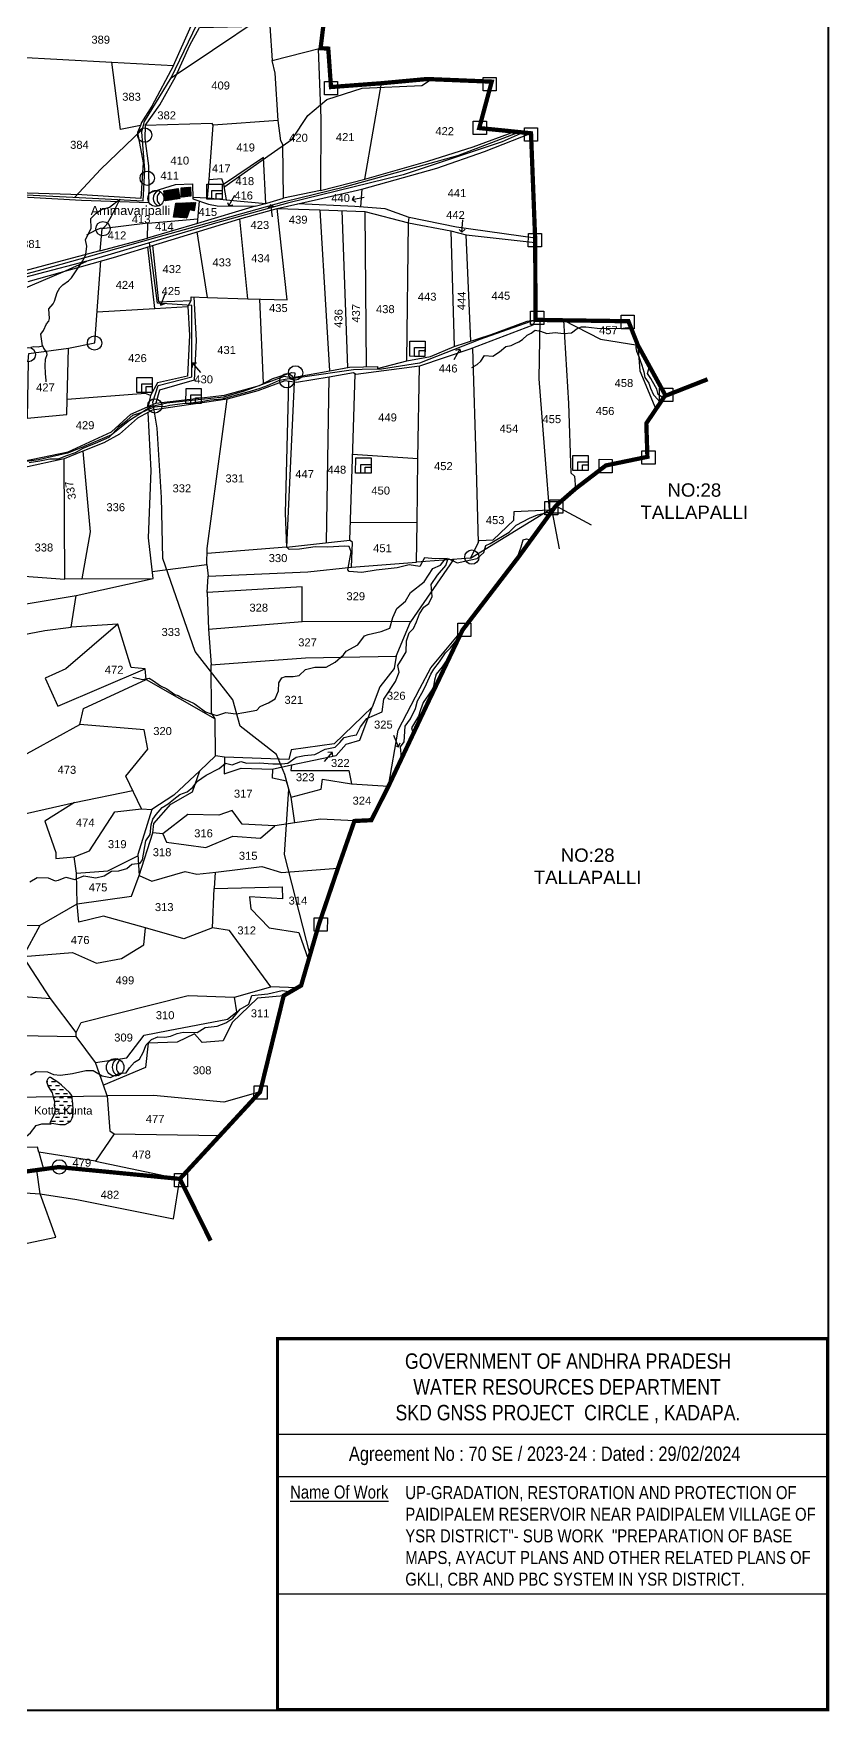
# Model space of a CAD drawing. Header units: inches. Extents: x 213671 to 217429, y 1587875 to 1592833.
# Drawn here: x 215936 to 217429, y 1587875 to 1591021 of the extents above; entities that cross this region are included whole.
import ezdxf

# ---------------------------------------------------------------- set-up
doc = ezdxf.new("R2010")
doc.units = ezdxf.units.IN
doc.header["$LTSCALE"] = 15
doc.header["$MEASUREMENT"] = 0
doc.linetypes.add('DASHED2', pattern=[0.375, 0.25, -0.125])
for name, color, linetype in [('BOUNDRY STONES', 240, 'Continuous'), ('DIMENSION', 1, 'Continuous'), ('FRAME 025', 7, 'Continuous'), ('PLOTS', 7, 'Continuous'), ('PLOTS NO', 7, 'Continuous'), ('ROADS', 1, 'Continuous'), ('STREAMS', 4, 'Continuous'), ('text1', 7, 'Continuous'), ('TITLEBLOCK', 7, 'Continuous'), ('VILLAGE', 7, 'Continuous'), ('VILLAGE BOUNDRY', 5, 'Continuous'), ('wells', 7, 'Continuous')]:
    doc.layers.add(name, color=color, linetype=linetype)
doc.styles.add('ARIALN', font='ARIALN.TTF')
doc.styles.get("Standard").update_dxf_attribs({"font": 'arial.ttf'})

# ---------------------------------------------------------------- blocks, each defined once
blk = doc.blocks.new('gfgfdgfdgdfg')
at = {"layer": 'PLOTS NO', "color": 0}
for points in [[(19741.3, 7371.2), (19732, 7370.5), (19732.1, 7359.5)], [(19732, 7370.5), (19753.7, 7348.9)]]:
    blk.add_lwpolyline(points, dxfattribs=at)

msp = doc.modelspace()

# ---------------------------------------------------------------- hatches: boundary and pattern name
at = {"layer": 'STREAMS'}
h = msp.add_hatch(dxfattribs=at)
h.set_pattern_fill('DASH', color=4, scale=59.898092, angle=-0.0886)
h.set_pattern_definition([(359.91135, (200848.961, 1586077.4245), (7.498837, 7.475668), [7.4872615, -7.4872615])])
h.paths.add_polyline_path([(215967, 1588978.8), (215985.5, 1588975.7), (215995.8, 1588975.8), (216005.6, 1588981.1), (216009.9, 1588990.2), (216010.7, 1589002.9), (216010, 1589015), (216008.4, 1589029.7), (216004, 1589035.8), (215988.7, 1589049.3), (215982, 1589054.8), (215968.4, 1589063.5), (215965.6, 1589063.8), (215963, 1589061.4), (215960.7, 1589056.4), (215963.8, 1589046.9), (215971.2, 1589034.7), (215973.4, 1589027.3), (215975.5, 1589018.9), (215974.9, 1589010.6), (215976.8, 1589003.4), (215974.3, 1588993.2), (215970.9, 1588986)])
at = {"layer": 'VILLAGE'}
h = msp.add_hatch(dxfattribs=at)
h.set_pattern_fill('ANSI31', color=30, scale=7.487261, angle=-0.0886)
h.set_pattern_definition([(44.9113504, (200848.9613, 1586077.4245), (-0.660761946, 0.662809814), [])])
h.paths.add_polyline_path([(216203.5, 1590702.3), (216240.4, 1590704), (216237.8, 1590688.3), (216229.1, 1590689.8), (216223.8, 1590675), (216198.6, 1590676.6)])
h.paths.add_polyline_path([(216180.8, 1590725.7), (216207.8, 1590730), (216210.7, 1590711.3), (216183.4, 1590707)])
h.paths.add_polyline_path([(216213.6, 1590731.3), (216231.1, 1590732.6), (216231.5, 1590716), (216213.2, 1590713.7)])

# ---------------------------------------------------------------- linework, layer by layer
at = {"layer": 'BOUNDRY STONES'}
for points in [[(216482.2, 1590930.9), (216506.8, 1590930.9), (216506.8, 1590905.8), (216482.2, 1590905.8)], [(216779.7, 1590938.4), (216804.3, 1590938.4), (216804.2, 1590913.3), (216779.6, 1590913.3)], [(216761.2, 1590856.5), (216785.8, 1590856.5), (216785.7, 1590831.4), (216761.1, 1590831.4)], [(216857.1, 1590843.9), (216881.7, 1590843.9), (216881.7, 1590818.7), (216857, 1590818.8)], [(216864.5, 1590645.8), (216889.1, 1590645.7), (216889, 1590620.6), (216864.4, 1590620.7)], [(216868.8, 1590500.3), (216893.4, 1590500.3), (216893.4, 1590475.2), (216868.8, 1590475.2)], [(217038.5, 1590492.4), (217063.2, 1590492.4), (217063.1, 1590467.3), (217038.5, 1590467.3)], [(217110.8, 1590355.9), (217135.4, 1590355.9), (217135.4, 1590330.8), (217110.8, 1590330.8)], [(217077.5, 1590238.4), (217102.1, 1590238.4), (217102.1, 1590213.3), (217077.5, 1590213.3)], [(216997.1, 1590222.5), (217021.7, 1590222.4), (217021.7, 1590197.3), (216997.1, 1590197.4)], [(216895.3, 1590143.3), (216920, 1590143.3), (216919.9, 1590118.2), (216895.3, 1590118.2)], [(216904.8, 1590146.8), (216929.4, 1590146.8), (216929.4, 1590121.7), (216904.8, 1590121.7)], [(216732.2, 1589915.5), (216756.8, 1589915.5), (216756.8, 1589890.4), (216732.1, 1589890.4)], [(216462.9, 1589362.8), (216487.5, 1589362.8), (216487.4, 1589337.7), (216462.8, 1589337.7)], [(216350, 1589048.1), (216374.6, 1589048), (216374.5, 1589022.9), (216349.9, 1589023)], [(216200.5, 1588883.9), (216225.1, 1588883.9), (216225.1, 1588858.7), (216200.5, 1588858.8)]]:
    msp.add_lwpolyline(points, close=True, dxfattribs=at)
for points in [[(216908.4, 1590126.4), (216922.3, 1590054.7)], [(216915.9, 1590135), (216982.6, 1590099.6)]]:
    msp.add_lwpolyline(points, dxfattribs=at)
for centre in [(216144.9, 1590830.2), (216149.6, 1590749.4), (216066.6, 1590654.8), (215926.7, 1590418.8), (216050.8, 1590440.4), (216427.8, 1590384.5), (216411.6, 1590369.7), (216163.9, 1590322.6), (216758.5, 1590039.1), (215984.7, 1588896.1)]:
    msp.add_circle(centre, 13.4, dxfattribs=at)
at = {"layer": 'FRAME 025', "lineweight": -3}
for points in [[(216394, 1588395.1), (217425.7, 1588395.1)], [(216393.5, 1588315.5), (217425.3, 1588315.5)], [(216391.3, 1588095.6), (217423, 1588095.6)]]:
    msp.add_lwpolyline(points, dxfattribs=at)
at = {"layer": 'PLOTS'}
for points in [[(215888.5, 1590984.5), (215899.2, 1590977.1), (216083.1, 1590966.9), (216198.9, 1590960.5), (216232.3, 1591035)], [(216395.5, 1590857.7), (216273.2, 1590848.9), (216271.2, 1590851.7), (216145.5, 1590848.2), (216173.3, 1590887.2), (216202.9, 1590939.3), (216229.4, 1590998.8), (216247.6, 1591032)], [(216247.6, 1591032), (216379.5, 1591035), (216384, 1590969.9), (216474.8, 1590993.2)], [(216470.2, 1590992), (216475, 1590861), (216474.8, 1590726.4), (216557.5, 1590747.4), (216675.9, 1590781.3), (216761.3, 1590808.4), (216839.4, 1590836.7)], [(216198.9, 1590960.5), (216158.3, 1590884.3), (216139.2, 1590854.1), (216136.8, 1590848.2), (216099.8, 1590840.4), (216083.1, 1590966.9)], [(216474.8, 1590726.4), (216405.1, 1590712.1), (216404.3, 1590812.4), (216400, 1590819.7), (216395.5, 1590857.7), (216389.6, 1590946.5), (216384, 1590969.9)], [(216557.5, 1590747.4), (216589, 1590927.4)], [(216136.8, 1590848.2), (216131.6, 1590835.1), (216142.1, 1590778.2), (216137.7, 1590711.1), (216026.7, 1590718.4), (215925.1, 1590721.1), (215886.1, 1590724.2), (215829.7, 1590737.6), (215770.1, 1590751.8), (215772.3, 1590776.2), (215699.4, 1590778.4), (215659.8, 1590777.1), (215656.3, 1590869.9)], [(215926, 1590555.8), (216086.2, 1590601), (216171.8, 1590627.1), (216323.5, 1590673.5), (216393.1, 1590692.5), (216471.1, 1590710.2), (216552.4, 1590728.7), (216692.6, 1590768.2), (216782.1, 1590799.7), (216869.5, 1590833.6)], [(216145.5, 1590848.2), (216145, 1590824), (216152.1, 1590772.7), (216152.5, 1590721.9), (216202.9, 1590737.9), (216234.8, 1590738.6), (216235.4, 1590710.6), (216264.5, 1590700.9), (216280.8, 1590697.3), (216352.1, 1590696.7), (216374.1, 1590702.7), (216405.1, 1590712.1)], [(216265.9, 1590746.7), (216273.2, 1590848.9)], [(216235.4, 1590713.9), (216262.4, 1590712.9), (216297.5, 1590708.7), (216372, 1590702.1), (216367.7, 1590787.9), (216292.4, 1590737.6), (216297.5, 1590708.7)], [(216262.4, 1590712.9), (216265.9, 1590746.7), (216288.8, 1590748.8), (216292.4, 1590737.6)], [(216060.8, 1590613.1), (215980.7, 1590591.8), (215746.8, 1590529.6), (215669.9, 1590507.2), (215724, 1590584.1), (215746.2, 1590623.2), (215799.4, 1590651.8), (215833.4, 1590657.4), (215846.7, 1590724.7), (215884.2, 1590717.2), (215926, 1590713.9), (216026.1, 1590708.2), (216152.6, 1590703.8), (216152.5, 1590721.9)], [(216352.1, 1590696.7), (216244.1, 1590664.7), (216247.6, 1590706.6)], [(216552.4, 1590728.7), (216549.5, 1590695.6)], [(216338.3, 1590523.5), (216412.3, 1590521.1), (216393.1, 1590692.5), (216473.3, 1590689.9), (216557.6, 1590687.2), (216639.8, 1590665.6), (216719.1, 1590650.5), (216748.1, 1590643.2), (216877.4, 1590628.6)], [(216877.2, 1590636.9), (216729.5, 1590657.6), (216641.2, 1590676), (216596, 1590691.7), (216539, 1590696.5), (216432.1, 1590701.4)], [(216473.3, 1590689.9), (216485.4, 1590491.1), (216491.7, 1590388.4)], [(216526.2, 1590394.7), (216515.4, 1590688.6)], [(216557.6, 1590687.2), (216560.4, 1590396.1)], [(216636.4, 1590407), (216639.8, 1590665.6), (216641.2, 1590676)], [(216150.9, 1590665), (216064.2, 1590654.5), (216060.8, 1590613.1), (216150.4, 1590637)], [(216244.1, 1590664.7), (216150.4, 1590637), (216150.9, 1590665), (216244.8, 1590673.1)], [(216159.4, 1590623.3), (216170.7, 1590517.7), (216232.2, 1590520.3), (216232, 1590527), (216262.4, 1590526), (216243.6, 1590649.1)], [(216262.4, 1590526), (216338.3, 1590523.5), (216323.5, 1590673.5)], [(216719.1, 1590650.5), (216725.2, 1590433.8)], [(216055.7, 1590499.1), (216163.8, 1590505.2), (216150.5, 1590620.6)], [(216756.8, 1590444.2), (216748.1, 1590643.2)], [(215662.4, 1590422.2), (215926.5, 1590406.6), (215927.4, 1590421.1), (216002.2, 1590430.7), (216051.3, 1590440.8), (216062.9, 1590594.4)], [(216163.8, 1590505.2), (216225.9, 1590508.7), (216232.2, 1590520.3)], [(216236.8, 1590526.9), (216241.4, 1590445.1), (216237.9, 1590371.1), (216172.6, 1590351.9), (216165.9, 1590327.7)], [(216368, 1590364.9), (216361, 1590522.8)], [(216225.9, 1590508.7), (216228.9, 1590455.3), (216225.1, 1590378.4), (216169.2, 1590365.9), (216156, 1590341.9), (216151.3, 1590321.2)], [(216877.9, 1590483.9), (216873.2, 1590474.1), (216754.9, 1590428.7), (216660.1, 1590397.1), (216540.9, 1590381.6), (216536.4, 1590384.4), (216491.1, 1590376.7), (216429.8, 1590366.3), (216407.6, 1590369.7), (216356.8, 1590350.7), (216299.7, 1590334.9), (216189, 1590319.1), (216158.8, 1590314.8), (216131.5, 1590299.6), (216097.7, 1590269.3), (216068, 1590253.4), (216028.9, 1590237.7), (215993.6, 1590223.5), (215919.6, 1590207), (215836.3, 1590196.2), (215744.1, 1590192.1), (215659.8, 1590192.4), (215622.5, 1590184.7)], [(215916.8, 1590218.9), (216001.1, 1590236.2), (216082.6, 1590273.8), (216118.8, 1590306.8), (216165.9, 1590327.7), (216294.6, 1590342.9), (216360.3, 1590361), (216385.5, 1590373.8), (216420.9, 1590385), (216426.8, 1590384.4), (216426, 1590376.2), (216491.9, 1590388.4), (216528.8, 1590395.2), (216581.5, 1590396.6), (216581.7, 1590392.7), (216636.4, 1590407), (216681, 1590415.3), (216725.2, 1590433.8), (216794.8, 1590456.7), (216862.1, 1590481.1), (216877.9, 1590483.9)], [(216904.2, 1590127.9), (216897.5, 1590213.8), (216885, 1590373.6), (216886.8, 1590483.8)], [(216930.6, 1590483), (216939.6, 1590326.9), (216943.9, 1590196.9), (216951.1, 1590190.8), (216952.9, 1590167.3)], [(216930.6, 1590483), (216999.7, 1590447.6), (217070, 1590436.2), (217073.4, 1590388.5), (217103.7, 1590316.3)], [(216156, 1590341.9), (216146.4, 1590345.9), (215999.2, 1590334.7), (216002.2, 1590430.7)], [(216759.9, 1590430.7), (216766.5, 1590204.6), (216770.5, 1590066.7), (216756.1, 1590036.9), (216655, 1590029.7)], [(215926.5, 1590406.6), (215924.7, 1590299.4), (215998.7, 1590306.7), (215999.2, 1590334.7)], [(216657, 1590223.2), (216660.1, 1590397.1)], [(216414.8, 1590368.6), (216408.1, 1590121.3), (216411.1, 1590057.6), (216262, 1590045.7)], [(216411.1, 1590057.6), (216489.8, 1590066.4), (216529.6, 1590070.9), (216535.7, 1590261.2), (216539.6, 1590382.4)], [(216485.6, 1590066), (216491.1, 1590376.7)], [(216159.1, 1590012.1), (216261.5, 1590025.1), (216262.2, 1590055.1), (216299.7, 1590334.9)], [(216026.8, 1589998.1), (216160.6, 1589998.8), (216152.1, 1590075.4), (216157.1, 1590201.7), (216151.1, 1590310.5)], [(216028.9, 1590237.7), (216042.7, 1590086.4), (216026.8, 1589998.1), (215994.8, 1589997.9)], [(215919.1, 1590003.4), (215994.8, 1589997.7), (215993.6, 1590223.5)], [(216655.8, 1590103.6), (216657, 1590223.2), (216534.7, 1590231.2)], [(216756.1, 1590036.9), (216915.9, 1590135)], [(216770.5, 1590066.7), (216772.2, 1590070.1), (216798.4, 1590071.7), (216837.3, 1590108.4), (216837.7, 1590124.4), (216904.2, 1590127.9)], [(216533, 1590020), (216655, 1590029.7), (216655.8, 1590103.6), (216530.6, 1590104)], [(216261.5, 1590025.1), (216264.2, 1590003.4), (216451.1, 1590011.4), (216533, 1590020), (216534.8, 1590066.6), (216529.6, 1590070.9)], [(216724.1, 1590034.6), (216643.7, 1589918), (216440.5, 1589918.3), (216440.1, 1589983.5), (216262.2, 1589972.6), (216264.2, 1590003.4)], [(216147.5, 1589809.8), (216145.7, 1589829.5), (216119.5, 1589832.1), (216094.7, 1589913.6), (216007.2, 1589907.6), (216016.2, 1589967.4), (216160.6, 1589998.8)], [(215755.3, 1589949.8), (215791.4, 1589955), (215873.4, 1589943), (215930.3, 1589953.1), (216016.2, 1589967.4)], [(216262.2, 1589972.6), (216264.6, 1589904.2), (216440.5, 1589918.3)], [(215748.4, 1589924.5), (215790.4, 1589922.7), (215811, 1589856.8), (215846.5, 1589858.6), (215862, 1589883.4), (215957.6, 1589901.3), (216007.2, 1589907.6)], [(216094.7, 1589913.6), (215997, 1589829.9), (215958.1, 1589812.3), (215982, 1589759.5), (216145.7, 1589829.5)], [(216264.6, 1589904.2), (216269.4, 1589837.4), (216446.8, 1589850.3), (216616.3, 1589853.7), (216643.7, 1589918)], [(216420.4, 1589649.5), (216419.1, 1589638.9), (216527.7, 1589639.4), (216532.9, 1589614.2), (216602.3, 1589609.9), (216620.2, 1589714.7), (216661.2, 1589793.1), (216681.4, 1589831.5), (216741.2, 1589902.6)], [(216616.3, 1589853.7), (216612.8, 1589830.6), (216586.1, 1589795.7), (216571.3, 1589758), (216500.3, 1589689.4), (216419.8, 1589677.6), (216415.1, 1589660), (216294.7, 1589664.2), (216277.8, 1589666.4), (216277.2, 1589735.7), (216270.2, 1589747.2), (216269.4, 1589837.4)], [(215636.8, 1589799.5), (215758, 1589755.8), (215879.1, 1589741.5), (215893.5, 1589654), (216023, 1589725.5)], [(216139.2, 1589567.3), (216109.8, 1589628.5), (216151, 1589679), (216143.9, 1589715.5), (216023, 1589725.5), (216030.1, 1589755.5), (216147.5, 1589809.8), (216277.2, 1589735.7)], [(216294.7, 1589664.2), (216293.7, 1589633), (216326, 1589643.8), (216384.1, 1589641.9), (216420.4, 1589649.5), (216503.8, 1589667.1), (216522.5, 1589688.5), (216548.6, 1589696), (216571.3, 1589758)], [(215893.5, 1589654), (215795.1, 1589616.6), (215794.3, 1589566), (215886.3, 1589603.8), (215883.7, 1589550), (216013.4, 1589579.3), (216122.8, 1589601.4)], [(216248.5, 1589638.8), (216199.6, 1589592.8), (216158.4, 1589565.9), (216131.8, 1589481.7), (216134.7, 1589442.2), (216160.4, 1589522.1)], [(216426.5, 1589541.1), (216389.2, 1589535.7), (216327.6, 1589538.4), (216309.1, 1589564.3), (216284.2, 1589555.6), (216225.8, 1589556.9), (216178.9, 1589520.7), (216160.4, 1589522.1), (216161.8, 1589539.7), (216193.6, 1589575.8), (216234.3, 1589599.1), (216248.5, 1589638.8), (216277.8, 1589666.4)], [(216419.6, 1589589), (216411.1, 1589619.4), (216384.9, 1589624.9), (216385.4, 1589641.8)], [(216538.3, 1589544.5), (216474.7, 1589548.1), (216426.5, 1589541.1), (216419.6, 1589589), (216475.7, 1589604), (216478.7, 1589622.9), (216532.9, 1589614.2)], [(216013.4, 1589579.3), (215957.4, 1589544), (215978.4, 1589485.4), (215978.4, 1589474.4), (216012.3, 1589477.4)], [(216016.8, 1589446.4), (216012.3, 1589477.4), (216041.5, 1589488.8), (216089.1, 1589561.9), (216139.2, 1589567.3), (216158.4, 1589565.9)], [(216178.9, 1589520.7), (216185.7, 1589504.6), (216259.7, 1589494.5), (216310.1, 1589515.8), (216362.2, 1589512.3), (216389.2, 1589535.7)], [(215830.1, 1589499.4), (215833.2, 1589346.7), (215948.7, 1589349.1), (216018.1, 1589389.3)], [(216018.1, 1589389.3), (216016.8, 1589446.4), (216076, 1589450.9), (216132, 1589479.4)], [(216134.7, 1589442.2), (216158.2, 1589431.7), (216221, 1589450), (216242.5, 1589445), (216278.1, 1589448.4), (216364.5, 1589459.2), (216401.7, 1589447.7), (216507.4, 1589456.1)], [(216272, 1589344.4), (216218.3, 1589323.5), (216146.4, 1589343.9), (216067.6, 1589366.3), (216021.5, 1589354.6), (216018.1, 1589389.3), (216120.2, 1589403.7), (216134.7, 1589442.2)], [(216430.7, 1589231.6), (216381.5, 1589233.9), (216304, 1589339.1), (216272, 1589344.4), (216275.3, 1589417.7)], [(216277, 1589448.3), (216275.3, 1589417.7), (216402.9, 1589420.9), (216403.5, 1589398.4), (216341.3, 1589402.1), (216344, 1589380.1), (216378.6, 1589344), (216434.3, 1589335.2), (216452.1, 1589283.4)], [(215550.6, 1589189.9), (215602.3, 1589180), (215634.5, 1589152.9), (215699.9, 1589100.1), (215762.2, 1589024.8), (215703, 1589127.2), (215696.4, 1589146), (216016.3, 1589140.8), (216016.4, 1589148.3), (215968.3, 1589211.8), (215916.9, 1589290.2), (215948.7, 1589349.1)], [(215916.9, 1589290.2), (216009.5, 1589297.9), (216054.4, 1589278.2), (216101.5, 1589286.5), (216143.2, 1589312.3), (216146.4, 1589343.9)], [(215573.9, 1589241.2), (215968.3, 1589211.8)], [(216016.4, 1589148.3), (216025.7, 1589166.7), (216226.3, 1589217.6), (216313.3, 1589214.2), (216381.5, 1589233.9)], [(216405.6, 1589217), (216356.2, 1589212.2), (216308.8, 1589167), (216291.9, 1589132.6), (216252.8, 1589129.4), (216238.2, 1589145.3), (216205.5, 1589129.7), (216151.3, 1589128.1), (216146.2, 1589082.5), (216067.4, 1589049), (216052.6, 1589091.8), (216016.3, 1589140.8)], [(216052.6, 1589091.8), (216111.5, 1589100.6), (216143.8, 1589143.1), (216188.9, 1589151.7), (216300.5, 1589173), (216318, 1589187), (216313.3, 1589214.2)], [(216361.3, 1589036.5), (216293.2, 1589017.2), (216161.6, 1589029.6), (216074.6, 1589029.2), (216067.4, 1589049)], [(215792.1, 1588959.4), (215762.2, 1589024.8), (216074.6, 1589029.2)], [(216074.6, 1589029.2), (216079.7, 1588963.6), (216087.9, 1588957.9), (216286.1, 1588955)], [(215946.6, 1588923.7), (215944, 1588932.9), (215895.3, 1588931.7), (215855.8, 1588950.9), (215789.9, 1588959.7), (215792.3, 1588944), (215773.9, 1588867.4)], [(216087.9, 1588957.9), (216052.4, 1588907.1), (216210.9, 1588873.6)], [(216052.4, 1588907.1), (215946.6, 1588923.7), (215955.3, 1588891.9)], [(215653.9, 1588708.8), (215723.4, 1588712), (215897.8, 1588747.5), (215977.9, 1588764.5), (215948.7, 1588845.7), (215942.7, 1588890.2)], [(215773.9, 1588867.4), (215770.6, 1588857.7), (215948.7, 1588845.7), (216017.3, 1588834.9), (216198.9, 1588799), (216210.9, 1588873.6)]]:
    msp.add_lwpolyline(points, dxfattribs=at)
at = {"layer": 'ROADS'}
for points in [[(216194.5, 1590937.3), (216272.1, 1590989.5), (216361.7, 1591049.7), (216434.6, 1591123.8), (216440.2, 1591156.6), (216432, 1591173.1)], [(215170.1, 1590831.7), (215324.1, 1590815.2), (215379.3, 1590806.5), (215450.6, 1590795.1), (215473.5, 1590783.7), (215480.7, 1590769.9), (215616, 1590770.6), (215765.9, 1590774), (215763.9, 1590748.1), (215863.4, 1590725.7), (215922.9, 1590718), (216047, 1590712.2), (216142.3, 1590707.1), (216145.4, 1590765.1), (216139.8, 1590836.6), (216144.6, 1590855.8), (216194.5, 1590937.3), (216243.3, 1591038.9)], [(216293.3, 1590732.4), (216382.4, 1590795), (216421.2, 1590822.3), (216450.7, 1590867.2), (216486.7, 1590897.1), (216553.1, 1590918.3), (216665, 1590923.4), (216679, 1590932.5)], [(216855, 1590835.1), (216815.1, 1590817.6), (216629.4, 1590755.6), (216412.7, 1590702.5), (216277.9, 1590665), (216058.9, 1590599.9), (216036.6, 1590594), (215854.7, 1590546.3), (215661.5, 1590495.5), (215472.2, 1590445.8), (215265.2, 1590384.8), (215081.5, 1590330.6), (214892.3, 1590283.8), (214777.3, 1590255.4), (214628.4, 1590247.3), (214593, 1590263.6), (214562.1, 1590270.2), (214420.6, 1590271.9), (214230.6, 1590262.2)], [(215784, 1590533.3), (215952.7, 1590578.2), (216043.7, 1590603.7), (216166, 1590638), (216289.1, 1590672.5), (216407.4, 1590705.7), (216519.8, 1590733.2), (216669.1, 1590774.4), (216732.5, 1590791.9), (216846.7, 1590835.9)], [(216013.9, 1590713.7), (216062.2, 1590766), (216140.9, 1590841.1)], [(216455, 1589293.7), (216407, 1589481.8), (216415.3, 1589604.2), (216407.8, 1589631.6), (216392.4, 1589669.2), (216324.2, 1589722.5), (216309.9, 1589771.5), (216239.3, 1589862.2), (216178.7, 1590036.3), (216176.4, 1590151), (216168, 1590281), (216160, 1590329.6), (216170.3, 1590360.8), (216214.1, 1590372), (216233, 1590376.9), (216233.3, 1590510.9), (216168.7, 1590514.9), (216153.6, 1590628)], [(215711.1, 1590346.6), (215815.2, 1590472.1), (215888.5, 1590530), (215996.3, 1590575.6), (216036.6, 1590594)], [(216877.9, 1590483.9), (216773.8, 1590446.8), (216660.2, 1590402.6), (216588.9, 1590391.7), (216552.7, 1590390.7), (216536.4, 1590390.3), (216440.6, 1590376.3), (216424.8, 1590374), (216406.2, 1590377.4), (216331.7, 1590350), (216292.4, 1590339), (216186.5, 1590327.4), (216156.2, 1590320.9), (216116.1, 1590295.2), (216082.7, 1590268.2), (216026.8, 1590244.8), (216000.2, 1590233.7), (215945.5, 1590221.6), (215901.3, 1590215)]]:
    msp.add_lwpolyline(points, dxfattribs=at)
at = {"layer": 'STREAMS'}
for points in [[(215931.3, 1590432.7), (215936.7, 1590433.7), (215945.3, 1590433.3), (215953.1, 1590435.1), (215949.9, 1590457.2), (215954.8, 1590463.8), (215960.8, 1590476.4), (215965, 1590481.4), (215966.4, 1590486.4), (215964.8, 1590504.3), (215972.9, 1590513.7), (215975.5, 1590518.9), (215981, 1590535), (215985.6, 1590543.8), (215991.4, 1590549.8), (216002.2, 1590556.8), (216007.9, 1590562.4), (216028.8, 1590594.7), (216034.4, 1590606.3), (216036.4, 1590621.9), (216033.8, 1590633.9), (216040.3, 1590647.1), (216044.7, 1590654.9), (216043.9, 1590673.9), (216054, 1590683.7), (216064, 1590690.5), (216078.7, 1590695.1), (216098.5, 1590710.1), (216082.3, 1590677.3), (216072.6, 1590661.4), (216066.9, 1590655.7), (216061.3, 1590655.2), (216053.1, 1590651.7), (216035.6, 1590642.5)], [(216758.3, 1590394.7), (216768.5, 1590400.4), (216775.4, 1590406.4), (216782.1, 1590416.8), (216797.6, 1590416.1), (216810.3, 1590424), (216822.1, 1590433.9), (216832.5, 1590436.1), (216839.7, 1590439.3), (216846.7, 1590442.6), (216853.6, 1590446.8), (216862.1, 1590455), (216870.1, 1590458.7), (216877, 1590464.6), (216887.5, 1590462.7), (216899.1, 1590458.6), (216914.6, 1590460.1), (216919.7, 1590459.7), (216931.3, 1590458.1), (216945.3, 1590459.7), (216956, 1590467.5), (216964.3, 1590470.8), (216972.4, 1590471), (216993.4, 1590468.2), (217038.4, 1590467.8), (217049.7, 1590469.3), (217057.7, 1590468.3)], [(215952.9, 1590435.8), (215955.2, 1590430.8), (215960.6, 1590422.9), (215961.4, 1590418.1), (215957.9, 1590409.4), (215957.3, 1590398.4), (215957.9, 1590383.1), (215959.3, 1590370.2), (215959.5, 1590367.5)], [(217065.2, 1590447.1), (217066.2, 1590440.5), (217066.2, 1590431.3), (217067.1, 1590425.2), (217072.5, 1590413.1), (217075, 1590405.8), (217077.6, 1590398.8), (217081, 1590386.5), (217083.2, 1590375.7), (217090.2, 1590365.2), (217093.7, 1590355.6), (217099.1, 1590343.6), (217108, 1590333.7), (217111.1, 1590328.6)], [(217118.1, 1590337.2), (217108, 1590344.2), (217105.8, 1590353.7), (217097.2, 1590368.6), (217094.1, 1590374), (217088.3, 1590383.6), (217091.9, 1590396.9)], [(215928.4, 1590216.7), (215947.9, 1590219.5), (215966.7, 1590223.1), (215982.9, 1590223.1), (215997.2, 1590228.7), (216015.2, 1590235.5), (216029.6, 1590243.2), (216047.6, 1590250.7), (216052.3, 1590252.9), (216078.3, 1590263.8), (216084.4, 1590269.9), (216097.7, 1590284.6), (216111.7, 1590295.7), (216122.6, 1590305.2), (216140.2, 1590310.8), (216154.2, 1590316.8), (216163.3, 1590320.9), (216174.6, 1590322.1), (216181.5, 1590321.7), (216192.1, 1590323.9), (216216, 1590327.3), (216236.6, 1590329.1), (216251, 1590330.7), (216267.8, 1590333.9), (216290, 1590335.7), (216304.2, 1590339.5), (216321.8, 1590344.5), (216343.2, 1590350), (216361.4, 1590355.6), (216375.4, 1590361), (216397.5, 1590370.9), (216415.7, 1590373.9), (216422.4, 1590372.3), (216424.6, 1590370.7), (216425.2, 1590366.8)], [(216425.5, 1590366.9), (216411.1, 1590057.6)], [(215929.4, 1589430.4), (215943.4, 1589438.3), (215963.6, 1589438.2), (215976.7, 1589432.1), (215983.1, 1589433.3), (215997.1, 1589439.4), (216013.6, 1589435.1), (216030.7, 1589441.8), (216053.3, 1589438.1), (216068.6, 1589441.7), (216082.9, 1589450.5), (216096.6, 1589450.8), (216111.6, 1589455.4), (216120.5, 1589463.3), (216136.3, 1589465.7), (216140.6, 1589471.5), (216147, 1589507), (216154.9, 1589519.2), (216157.1, 1589537.5), (216160.1, 1589547.9), (216166.3, 1589556.7), (216177.6, 1589569.8), (216188.6, 1589576.8), (216199.3, 1589585.6), (216210.6, 1589594.4), (216224.3, 1589599.3), (216235.3, 1589608.1), (216243.9, 1589619.1), (216260.4, 1589630.4), (216284.8, 1589643.1), (216296.7, 1589652.9), (216308.9, 1589649.5), (216325.4, 1589655.9), (216336.4, 1589653.1), (216359.8, 1589653.8), (216385.4, 1589651.7), (216402.2, 1589651.6), (216413.2, 1589653.1), (216429.3, 1589664.1), (216444.9, 1589667.1), (216463.8, 1589669.2), (216483.1, 1589679), (216502, 1589682.6), (216510.6, 1589691.4), (216518.8, 1589700.9), (216531.6, 1589704.2), (216542, 1589705.7), (216549.4, 1589720.9), (216561.3, 1589736.5), (216590, 1589748.9), (216593.4, 1589772.7), (216615.1, 1589806.1), (216622.5, 1589823.5), (216619.8, 1589836), (216628, 1589849.1), (216635.1, 1589861.6), (216636, 1589882.3), (216640.9, 1589897.2), (216648.9, 1589905.2), (216654.4, 1589918), (216660.2, 1589932.9), (216668.7, 1589945.1), (216677.6, 1589952.1), (216684.3, 1589965.2), (216682, 1589987.7), (216693.9, 1590005), (216709.5, 1590023.6), (216714.4, 1590036.7), (216731.2, 1590028.2), (216756.5, 1590033.9), (216768.7, 1590036.6), (216781.2, 1590047.6), (216784.6, 1590060.7), (216792.6, 1590064.7), (216828.6, 1590085.9), (216841.4, 1590098.7), (216866.5, 1590112.4), (216881.4, 1590118.5), (216907.1, 1590124.6)], [(216122.9, 1589814), (216141, 1589809.9), (216153.5, 1589812.4), (216161.3, 1589807.1), (216174.7, 1589798), (216186.6, 1589792.1), (216201.3, 1589781.6), (216207.9, 1589779.8), (216215.5, 1589774.7), (216227.3, 1589769.8), (216237.8, 1589764.8), (216242.3, 1589761.3), (216259.2, 1589749.4), (216269.6, 1589745.3), (216279.9, 1589742.2), (216296.9, 1589747.8), (216310.7, 1589746.2), (216316.3, 1589745.5), (216330.7, 1589747.7), (216355.2, 1589752.4), (216361.5, 1589759.3), (216368.1, 1589762.1), (216376.8, 1589766.1), (216389.4, 1589773.6), (216395.7, 1589788.7), (216396.6, 1589803.4), (216402, 1589813.1), (216408.9, 1589815.3), (216423.6, 1589815.2), (216434.9, 1589817.1), (216446.2, 1589828.7), (216463.8, 1589832.7), (216485.4, 1589833), (216502, 1589842.4), (216517.5, 1589856.1), (216522.8, 1589862.9), (216544.8, 1589874.5), (216557.3, 1589891.4), (216563.9, 1589893.9), (216588.7, 1589899.5), (216605, 1589906), (216610.1, 1589926.1), (216617.9, 1589943), (216634.2, 1589956.8), (216643.4, 1589972.7), (216668.8, 1589993), (216685.5, 1590017.6), (216699.9, 1590023.9), (216708.4, 1590035.4), (216713.1, 1590036.4), (216690.2, 1590035.8), (216669.8, 1590038), (216660.7, 1590021.7), (216640.7, 1590024.9), (216618.7, 1590019), (216579.2, 1590014.6), (216551.9, 1590010.3), (216528.7, 1590011.9), (216525.9, 1590015), (216531.9, 1590049.2), (216528.5, 1590059.2), (216519.7, 1590059.9), (216488.7, 1590057.7), (216464.5, 1590058.4), (216435.4, 1590054.3), (216415.9, 1590053.1), (216411.4, 1590057.5)], [(216843.4, 1590037.4), (216851.3, 1590058.3), (216854.8, 1590071.2), (216860.9, 1590073.3), (216868.8, 1590071.5)], [(216626.7, 1589663.5), (216624.8, 1589683.4), (216631.5, 1589693), (216633.5, 1589722.3), (216643.7, 1589736), (216652.8, 1589755.1), (216656.3, 1589769.7), (216667.2, 1589788.2), (216673.5, 1589801.7), (216681.3, 1589819.4), (216687.5, 1589829.2), (216697.9, 1589842.7), (216709.3, 1589859.4), (216718.4, 1589868.9), (216735.8, 1589891)], [(216718.8, 1589855.8), (216711.3, 1589846.5), (216703.1, 1589833.6), (216691.9, 1589819.4), (216688.2, 1589808.4), (216686.7, 1589796.8), (216683.4, 1589790.3), (216677.2, 1589780.9), (216667.3, 1589766.8), (216662.5, 1589752.6), (216658.4, 1589741.2), (216645.3, 1589719.1), (216648.7, 1589708.1)], [(215930.9, 1589068.9), (215941.6, 1589074.6), (215962.5, 1589074.4), (215973.7, 1589069.5), (215986.8, 1589068.3), (216009.5, 1589071.3), (216034.5, 1589076.7), (216048.1, 1589076.7), (216065.4, 1589066.6), (216080.6, 1589063.6), (216097.6, 1589071.8), (216110.4, 1589072.6), (216116.2, 1589082), (216125.9, 1589092.1), (216135.4, 1589097.8), (216142.1, 1589110.2), (216147.5, 1589125.1), (216157.9, 1589134.8), (216169.4, 1589139.7), (216182.8, 1589139.3), (216193.4, 1589141.1), (216205.6, 1589146), (216216.8, 1589148.4), (216243, 1589148.3), (216258.5, 1589157.1), (216280.7, 1589160.1), (216297.1, 1589165.9), (216310.2, 1589175), (216324, 1589191.8), (216340.4, 1589201.1), (216345.6, 1589217.2), (216376, 1589220.2), (216403, 1589226.5), (216419.4, 1589224.1)], [(215839.4, 1588922.6), (215847.9, 1588931.1), (215871.1, 1588939.4), (215905.3, 1588944.7), (215916.4, 1588948.3), (215930.7, 1588959.9), (215941.2, 1588973.6), (215951.8, 1588976.7), (215969.7, 1588976.7)]]:
    msp.add_lwpolyline(points, dxfattribs=at)
at = {"layer": 'STREAMS', "color": 4}
msp.add_lwpolyline([(215967, 1588978.8), (215985.5, 1588975.7), (215995.8, 1588975.8), (216005.6, 1588981.1), (216009.9, 1588990.2), (216010.7, 1589002.9), (216010, 1589015), (216008.4, 1589029.7), (216004, 1589035.8), (215988.7, 1589049.3), (215982, 1589054.8), (215968.4, 1589063.5), (215965.6, 1589063.8), (215963, 1589061.4), (215960.7, 1589056.4), (215963.8, 1589046.9), (215971.2, 1589034.7), (215973.4, 1589027.3), (215975.5, 1589018.9), (215974.9, 1589010.6), (215976.8, 1589003.4), (215974.3, 1588993.2), (215970.9, 1588986), (215967, 1588978.8)], dxfattribs=at)
at = {"layer": 'VILLAGE', "color": 30}
for points in [[(216180.8, 1590725.7), (216207.8, 1590730), (216210.7, 1590711.3), (216183.4, 1590707), (216180.8, 1590725.7)], [(216213.6, 1590731.3), (216231.1, 1590732.6), (216231.5, 1590716), (216213.2, 1590713.7), (216213.6, 1590731.3)], [(216203.5, 1590702.3), (216240.4, 1590704), (216237.8, 1590688.3), (216229.1, 1590689.8), (216223.8, 1590675), (216198.6, 1590676.6), (216203.5, 1590702.3)]]:
    msp.add_lwpolyline(points, dxfattribs=at)
at = {"layer": 'VILLAGE BOUNDRY', "const_width": 3.74}
msp.add_lwpolyline([(213672.8, 1592453.9), (217427.4, 1592453.9), (217427.4, 1587877.2), (213672.8, 1587877.2)], close=True, dxfattribs=at)
at = {"layer": 'VILLAGE BOUNDRY', "linetype": 'DASHED2', "ltscale": 8, "const_width": 8}
for points in [[(216498.8, 1591187.9), (216474.8, 1590993.2), (216489.2, 1590992.3), (216494.3, 1590920.3), (216589, 1590927.4), (216674.6, 1590935.3), (216795.8, 1590930.4), (216772.4, 1590843.4), (216869.5, 1590833.6), (216877.4, 1590632.4), (216877.9, 1590483.9), (216930.6, 1590483), (217052.2, 1590481.3), (217070, 1590436.2), (217121.5, 1590342.6), (217085.8, 1590289.9), (217087.8, 1590227.1), (217009.9, 1590210.9), (216952.9, 1590167.3), (216915.9, 1590135), (216846.7, 1590040.2), (216741.2, 1589902.6), (216675.2, 1589764.3), (216602.3, 1589609.9), (216570, 1589546), (216538.3, 1589544.5), (216507.4, 1589456.1), (216471.8, 1589351.3), (216438.3, 1589236), (216405.6, 1589217), (216361.3, 1589036.5), (216210.9, 1588873.6), (215983.7, 1588895.7), (215773.9, 1588867.4)], [(217120.9, 1590341.2), (217200.7, 1590372.5)], [(216210.9, 1588873.6), (216268.5, 1588757.8)]]:
    msp.add_lwpolyline(points, dxfattribs=at)
at = {"layer": 'VILLAGE BOUNDRY', "color": 5, "const_width": 6.14}
msp.add_lwpolyline([(217425.7, 1587878.7), (216394, 1587878.7), (216394, 1588574.3), (217425.7, 1588574.3)], close=True, dxfattribs=at)
at = {"layer": 'wells'}
for points in [[(216290, 1590709.9), (216261.2, 1590710), (216261.3, 1590738.3), (216290.1, 1590738.3)], [(216290, 1590709.9), (216261.2, 1590710), (216261.3, 1590738.3), (216290.1, 1590738.3)], [(216290, 1590709.9), (216270.6, 1590709.9), (216270.6, 1590726.3), (216290, 1590726.2)], [(216290, 1590709.9), (216279.2, 1590709.9), (216279.2, 1590720.9), (216290, 1590720.8)], [(216670.6, 1590415.4), (216641.9, 1590415.5), (216641.9, 1590443.8), (216670.7, 1590443.8)], [(216670.6, 1590415.4), (216641.9, 1590415.5), (216641.9, 1590443.8), (216670.7, 1590443.8)], [(216670.6, 1590415.4), (216651.2, 1590415.4), (216651.2, 1590431.8), (216670.7, 1590431.8)], [(216670.6, 1590415.4), (216659.8, 1590415.4), (216659.8, 1590426.4), (216670.6, 1590426.4)], [(216158.7, 1590347.7), (216129.9, 1590347.8), (216130, 1590376.1), (216158.7, 1590376.1)], [(216158.7, 1590347.7), (216129.9, 1590347.8), (216130, 1590376.1), (216158.7, 1590376.1)], [(216158.7, 1590347.7), (216139.3, 1590347.8), (216139.3, 1590364.1), (216158.7, 1590364.1)], [(216158.7, 1590347.7), (216147.9, 1590347.7), (216147.9, 1590358.7), (216158.7, 1590358.7)], [(216251.1, 1590327.1), (216222.3, 1590327.1), (216222.4, 1590355.5), (216251.1, 1590355.4)], [(216251.1, 1590327.1), (216222.3, 1590327.1), (216222.4, 1590355.5), (216251.1, 1590355.4)], [(216251.1, 1590327.1), (216231.7, 1590327.1), (216231.7, 1590343.4), (216251.1, 1590343.4)], [(216251.1, 1590327.1), (216240.3, 1590327.1), (216240.3, 1590338), (216251.1, 1590338)], [(216569.4, 1590196.6), (216540.6, 1590196.7), (216540.7, 1590225.1), (216569.4, 1590225)], [(216569.4, 1590196.6), (216540.6, 1590196.7), (216540.7, 1590225.1), (216569.4, 1590225)], [(216569.4, 1590196.6), (216550, 1590196.7), (216550, 1590213), (216569.4, 1590213)], [(216569.4, 1590196.6), (216558.6, 1590196.7), (216558.6, 1590207.6), (216569.4, 1590207.6)], [(216976.9, 1590201.2), (216948.1, 1590201.2), (216948.2, 1590229.6), (216976.9, 1590229.6)], [(216976.9, 1590201.2), (216948.1, 1590201.2), (216948.2, 1590229.6), (216976.9, 1590229.6)], [(216976.9, 1590201.2), (216957.5, 1590201.2), (216957.5, 1590217.5), (216976.9, 1590217.5)], [(216976.9, 1590201.2), (216966.1, 1590201.2), (216966.1, 1590212.1), (216976.9, 1590212.1)]]:
    msp.add_lwpolyline(points, close=True, dxfattribs=at)
for centre, radius in [((216165.9, 1590711.5), 15.1), ((216089.5, 1589082.7), 16.5)]:
    msp.add_circle(centre, radius, dxfattribs=at)
for centre, radius, start, end in [((216175.8, 1590711.8), 15.1, 111.0761, 252.4994), ((216183.1, 1590711.5), 15.1, 125, 235.2636), ((216100.4, 1589083), 16.5, 111.0761, 252.4994), ((216108.3, 1589082.7), 16.5, 125, 235.2636)]:
    msp.add_arc(centre, radius, start, end, dxfattribs=at)

# ---------------------------------------------------------------- block references
at = {"layer": 'text1'}
for p, xscale, yscale, zscale, rotation in [((225472.5, 1577866.6), 0.7487261496026493, 0.7487261496026493, 0.7487261496026493, 105.0704392300854), ((212708.5, 1575409.7), 0.7487261496026493, 0.7487261496026493, 0.7487261496026493, 55.47922587394952), ((201253.6, 1595159.3), 0.7487261496026493, 0.7487261496026493, 0.7487261496026493, 323.0908806148149), ((230449, 1582852.8), 0.7487261496026493, 0.7487261496026493, 0.7487261496026493, 129.8935629523202), ((227200.3, 1579234.3), 0.7487261496026493, 0.7487261496026493, 0.7487261496026493, 113.8709350365307), ((207279.1, 1603050), 0.7487261496026493, 0.7487261496026493, 0.7487261496026493, 286.3612065294133), ((201053.8, 1586129.9), 0.7487261496026494, 0.7487261496026494, 0.7487261496026494, 355.2375825825889), ((232375.8, 1588975.6), 0.7487261496026492, 0.7487261496026492, 0.7487261496026492, 156.9451484746999), ((210021.1, 1604053.7), 0.7487261496026493, 0.7487261496026493, 0.7487261496026493, 273.7599561525483)]:
    msp.add_blockref('gfgfdgfdgdfg', p, dxfattribs=dict(at, xscale=xscale, yscale=yscale, zscale=zscale, rotation=rotation))

# ---------------------------------------------------------------- texts
at = {"layer": 'DIMENSION', "char_height": 25, "width": 543.3, "attachment_point": 2, "rotation": 359.9114}
for insert in [(217175.9, 1590177.4), (216975.8, 1589492.9)]:
    msp.add_mtext('NO:28\\PTALLAPALLI', dxfattribs=dict(at, insert=insert))
at = {"layer": 'PLOTS NO'}
for s, height, rotation, p in [('389', 15, 359.9114, (216044.9, 1591001.6)), ('409', 15, 359.9114, (216269.8, 1590915.7)), ('383', 15, 359.9114, (216102.7, 1590894.6)), ('382', 15, 359.9114, (216168.6, 1590859.7)), ('420', 15, 359.9114, (216415.9, 1590817.8)), ('421', 15, 359.9114, (216503.5, 1590819)), ('422', 15, 359.9114, (216690.1, 1590830.1)), ('384', 15, 359.9114, (216005, 1590804.5)), ('419', 15, 359.9114, (216316.7, 1590799.6)), ('410', 15, 359.9114, (216193.2, 1590775)), ('417', 15, 359.9114, (216271, 1590760.3)), ('411', 15, 359.9114, (216174.3, 1590746.7)), ('418', 15, 359.9114, (216315.2, 1590736.5)), ('416', 15, 359.9114, (216313, 1590709.5)), ('440', 15, 359.9114, (216494.9, 1590704.8)), ('441', 15, 359.9114, (216713.1, 1590714)), ('Ammavaripalli', 17, 359.9114, (216043.6, 1590680.5)), ('413', 15, 359.9114, (216120.7, 1590665.2)), ('415', 15, 359.9114, (216245.7, 1590678.6)), ('439', 15, 359.9114, (216415.3, 1590664.2)), ('442', 15, 359.9114, (216710.3, 1590673)), ('412', 15, 359.9114, (216075.4, 1590634.7)), ('414', 15, 359.9114, (216164.2, 1590651.1)), ('423', 15, 359.9114, (216343.4, 1590654.3)), ('381', 15, 359.9114, (215915, 1590618.7)), ('432', 15, 359.9114, (216178.4, 1590571.6)), ('433', 15, 359.9114, (216272, 1590584.1)), ('434', 15, 359.9114, (216344.8, 1590592)), ('424', 15, 359.9114, (216090.5, 1590541.9)), ('425', 15, 359.9114, (216176.6, 1590530.4)), ('443', 15, 359.9114, (216657.2, 1590519.8)), ('444', 15, 88.6371, (216746.2, 1590501.8)), ('445', 15, 359.9114, (216795.5, 1590521.6)), ('435', 15, 359.9114, (216378.1, 1590498.5)), ('436', 15, 88.6371, (216515.4, 1590468.9)), ('437', 15, 88.6371, (216548.3, 1590478.5)), ('438', 15, 359.9114, (216578.7, 1590496.5)), ('457', 15, 359.9114, (216997.1, 1590457)), ('431', 15, 359.9114, (216281, 1590419.9)), ('426', 15, 359.9114, (216113.8, 1590404.7)), ('446', 15, 359.9114, (216696.6, 1590385.3)), ('427', 15, 359.9114, (215941.2, 1590349.8)), ('430', 15, 359.9114, (216238, 1590364.9)), ('458', 15, 359.9114, (217026.3, 1590358)), ('449', 15, 359.9114, (216582.9, 1590293.5)), ('455', 15, 359.9114, (216891, 1590290.3)), ('456', 15, 359.9114, (216990.9, 1590305.6)), ('429', 15, 359.9114, (216015.6, 1590278.9)), ('454', 15, 359.9114, (216810.6, 1590272.6)), ('448', 15, 359.9114, (216487.9, 1590195.6)), ('452', 15, 359.9114, (216687.6, 1590202.2)), ('337', 15, 101.2319, (216016.5, 1590148.6)), ('332', 15, 359.9114, (216197.1, 1590160.6)), ('331', 15, 359.9114, (216296.3, 1590179.1)), ('447', 15, 359.9114, (216427.3, 1590187.3)), ('336', 15, 359.9114, (216073.1, 1590125.2)), ('450', 15, 359.9114, (216570, 1590156.4)), ('453', 15, 359.9114, (216784.8, 1590101)), ('338', 15, 359.9114, (215938.3, 1590049.7)), ('451', 15, 359.9114, (216573.4, 1590048.4)), ('330', 15, 359.9114, (216377.5, 1590029.8)), ('328', 15, 359.9114, (216341.3, 1589936.9)), ('329', 15, 359.9114, (216523.3, 1589958.3)), ('333', 15, 359.9114, (216176.5, 1589891.3)), ('327', 15, 359.9114, (216432.8, 1589871.8)), ('472', 15, 359.9114, (216070, 1589820.4)), ('321', 15, 359.9114, (216407, 1589764.1)), ('326', 15, 359.9114, (216599.2, 1589771.8)), ('325', 15, 359.9114, (216575.1, 1589717.7)), ('320', 15, 359.9114, (216160.9, 1589705.6)), ('473', 15, 359.9114, (215981.5, 1589632.9)), ('322', 15, 359.9114, (216494.3, 1589645.7)), ('323', 15, 359.9114, (216428.5, 1589619.1)), ('317', 15, 359.9114, (216312.2, 1589588.2)), ('324', 15, 359.9114, (216534.8, 1589575.2)), ('474', 15, 359.9114, (216015.9, 1589534.1)), ('316', 15, 359.9114, (216237.7, 1589513.9)), ('319', 15, 359.9114, (216075.9, 1589493.6)), ('318', 15, 359.9114, (216160, 1589478.5)), ('315', 15, 359.9114, (216321.5, 1589471.8)), ('475', 15, 359.9114, (216039.9, 1589412.5)), ('313', 15, 359.9114, (216164, 1589375.6)), ('314', 15, 359.9114, (216414.8, 1589387.8)), ('476', 15, 359.9114, (216006.4, 1589313.9)), ('312', 15, 359.9114, (216318.7, 1589331.9)), ('499', 15, 359.9114, (216090.3, 1589238.3)), ('310', 15, 359.9114, (216165.7, 1589173)), ('311', 15, 359.9114, (216343.9, 1589176.4)), ('309', 15, 359.9114, (216087.7, 1589131.1)), ('308', 15, 359.9114, (216235.1, 1589069.7)), ('Kotta Kunta', 15, 359.9114, (215937.3, 1588994.3)), ('477', 15, 359.9114, (216146.9, 1588978.5)), ('478', 15, 359.9114, (216121.4, 1588911.8)), ('479', 15, 359.9114, (216009.5, 1588896.5)), ('482', 15, 359.9114, (216062.2, 1588836.4))]:
    msp.add_text(s, height=height, rotation=rotation, dxfattribs=at).set_placement(p)
at = {"layer": 'TITLEBLOCK', "extrusion": (0.000201441, 0.004807, 0.999988), "style": 'ARIALN'}
msp.add_text('%%UName Of Work', height=24.333, rotation=359.9999, dxfattribs=at).set_placement((216417.6, 1588255.9, 7675.3))
at = {"layer": 'TITLEBLOCK', "extrusion": (0.000201441, 0.004807, 0.999988), "attachment_point": 1, "text_direction": (1, -1e-06, -0.000201), "style": 'ARIALN'}
for s, insert, char_height, width in [('\\pi37.89301;GOVERNMENT OF ANDHRA PRADESH  \\P\\pi53.64817;WATER RESOURCES DEPARTMENT      \\P\\pi20.18204;SKD GNSS PROJECT  CIRCLE , KADAPA.', (216595.1, 1588546.5, -4.4), 28.962, 683.076), ('Agreement No : 70 SE / 2023-24 : Dated : 29/02/2024', (216527.9, 1588371.9, -4.9), 26.889, 867.928), ('UP-GRADATION, RESTORATION AND PROTECTION OF PAIDIPALEM RESERVOIR NEAR PAIDIPALEM VILLAGE OF YSR DISTRICT"- SUB WORK  "PREPARATION OF BASE MAPS, AYACUT PLANS AND OTHER RELATED PLANS OF GKLI, CBR AND PBC SYSTEM IN YSR DISTRICT.', (216633.7, 1588297.7, -5.1), 24.3335, 785.455)]:
    msp.add_mtext(s, dxfattribs=dict(at, insert=insert, char_height=char_height, width=width))

doc.saveas('drawing.dxf')
